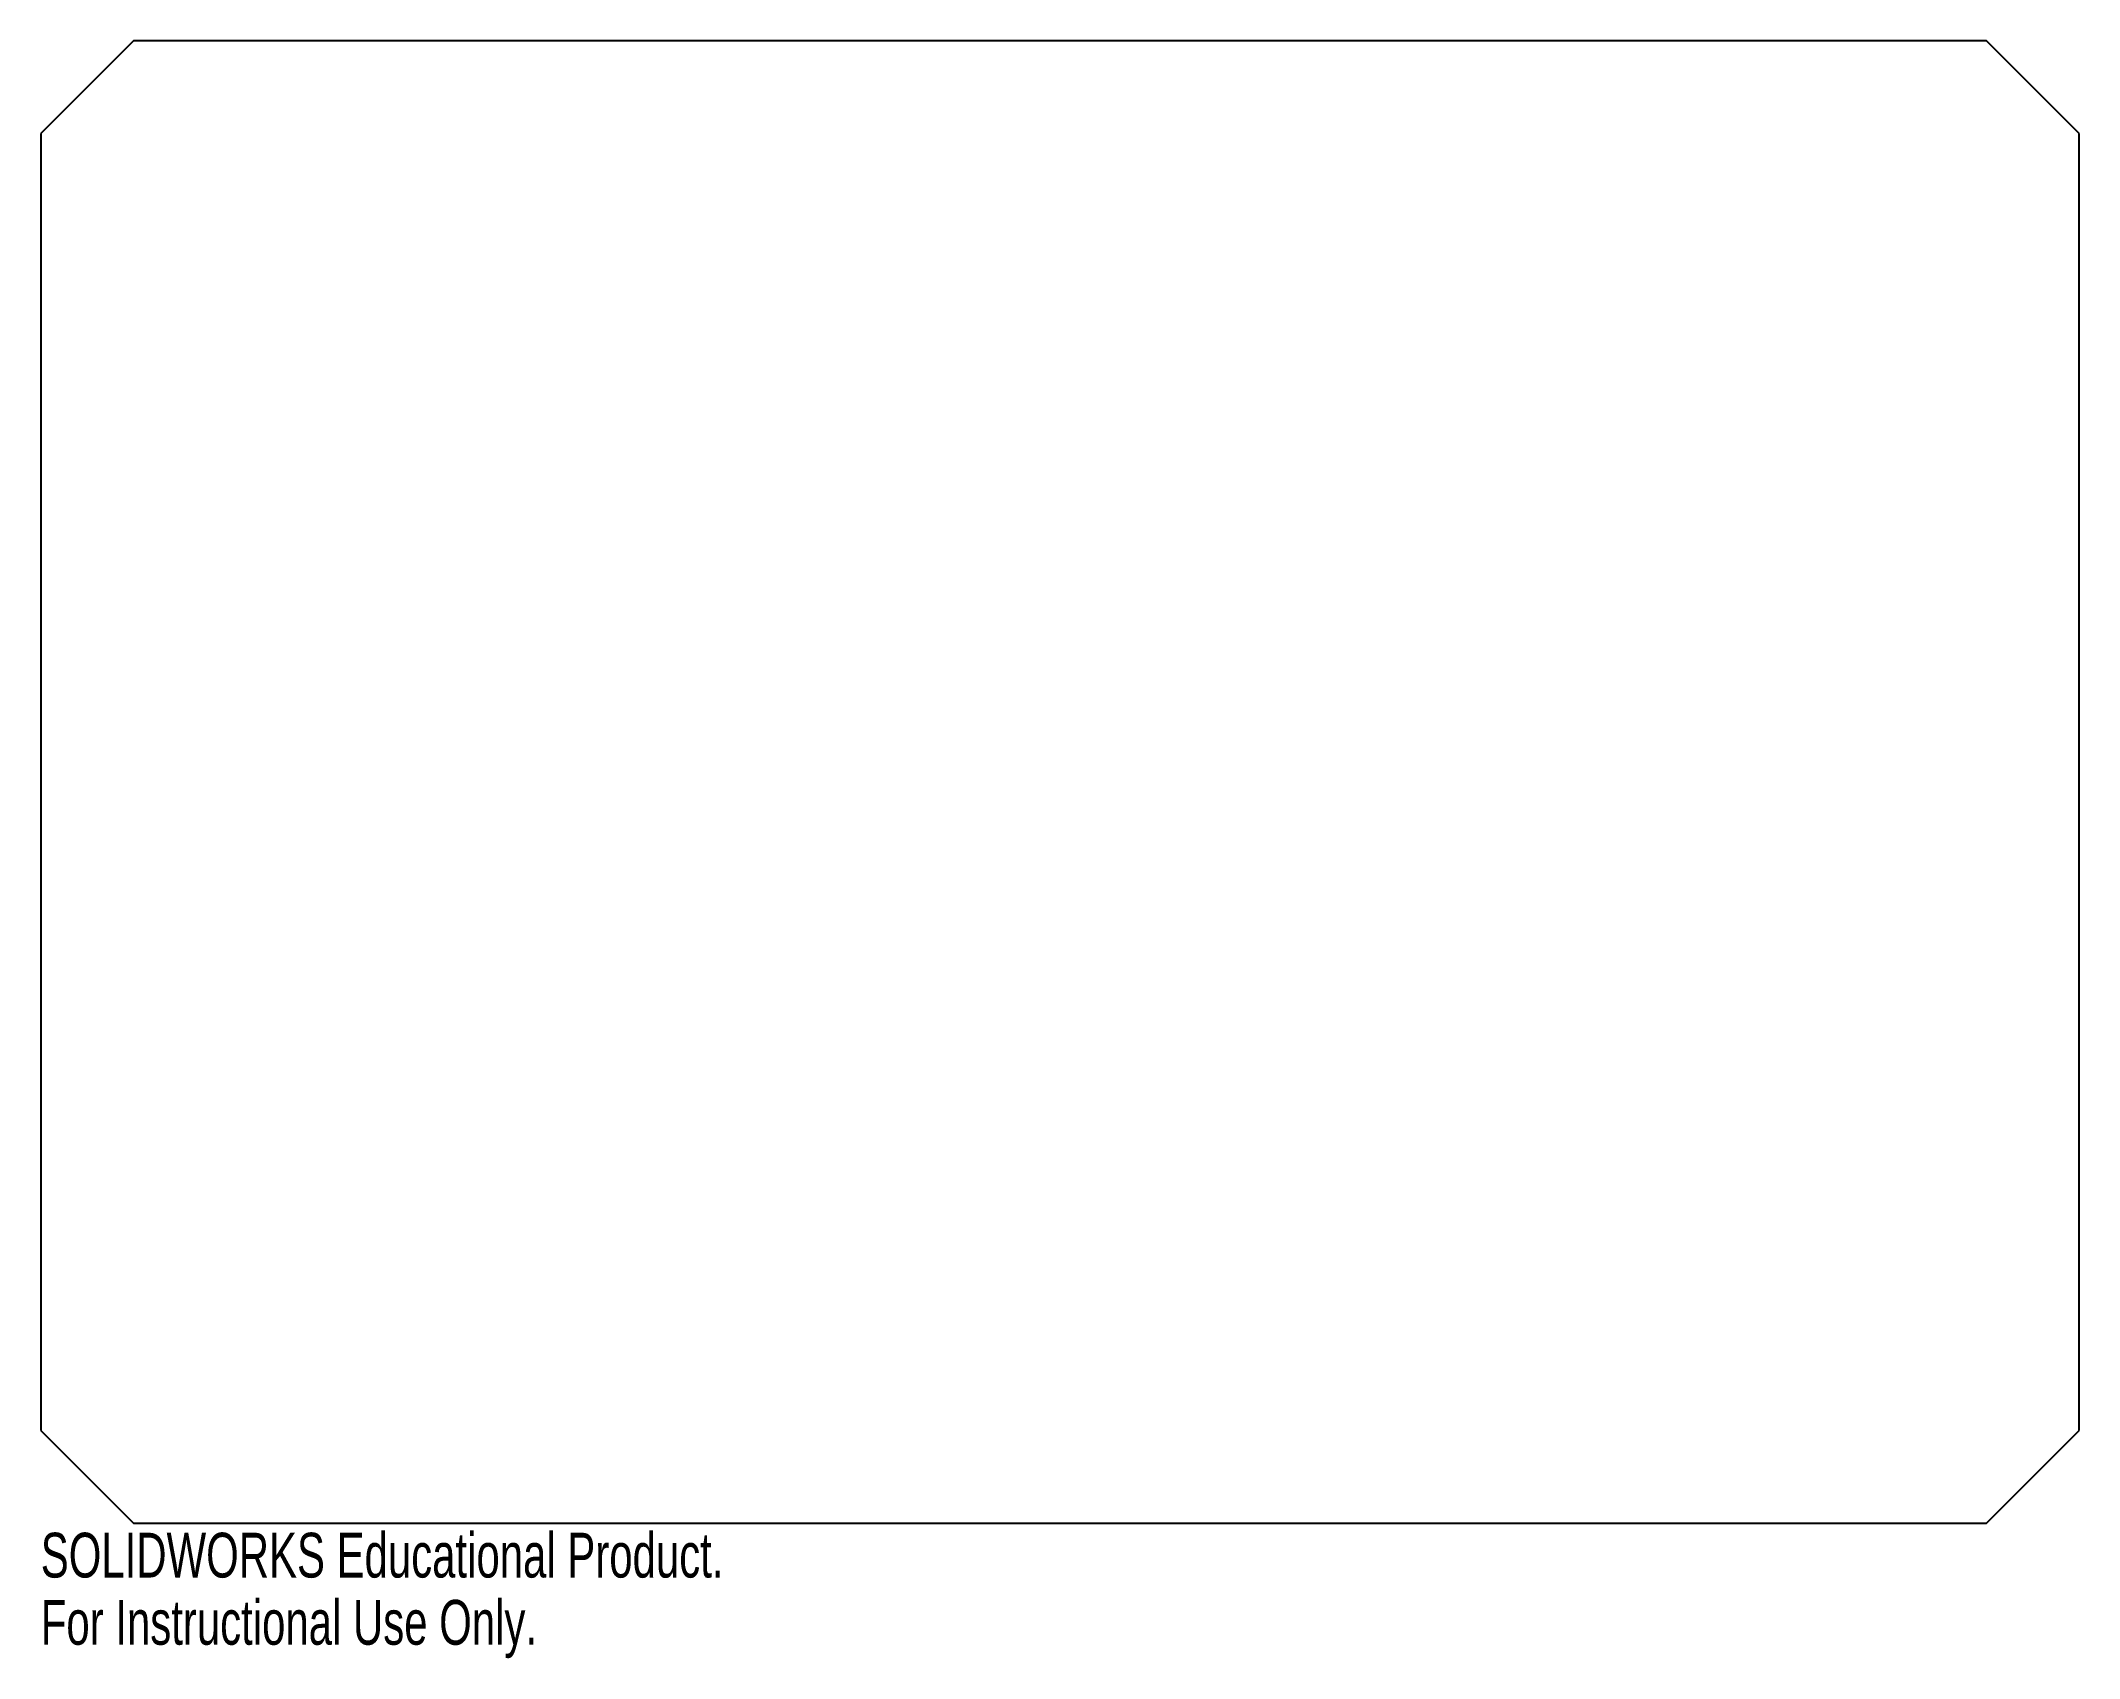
# Model space of a CAD drawing. Header units: millimetres. Extents: x -110 to 110, y -95 to 80.
import ezdxf

# ---------------------------------------------------------------- set-up
doc = ezdxf.new("R2010")
doc.units = ezdxf.units.MM
doc.styles.add('SLDTEXTSTYLE0', font='TXT', dxfattribs={"width": 0.7})

msp = doc.modelspace()

# ---------------------------------------------------------------- linework, layer by layer
at = {"color": 7, "linetype": 'Continuous', "lineweight": 25}
for p, q in [((-100, 80), (-110, 70)), ((100, 80), (-100, 80)), ((110, 70), (100, 80)), ((-110, 70), (-110, -70)), ((110, -70), (110, 70)), ((-110, -70), (-100, -80)), ((100, -80), (110, -70)), ((-100, -80), (100, -80))]:
    msp.add_line(p, q, dxfattribs=at)

# ---------------------------------------------------------------- texts
at = {"color": 7, "linetype": 'Continuous', "char_height": 4.8336, "attachment_point": 1, "style": 'SLDTEXTSTYLE0'}
for s, insert in [('SOLIDWORKS Educational Product.', (-110, -81.02)), ('For Instructional Use Only.', (-110, -88.27))]:
    msp.add_mtext(s, dxfattribs=dict(at, insert=insert))

doc.saveas('drawing.dxf')
